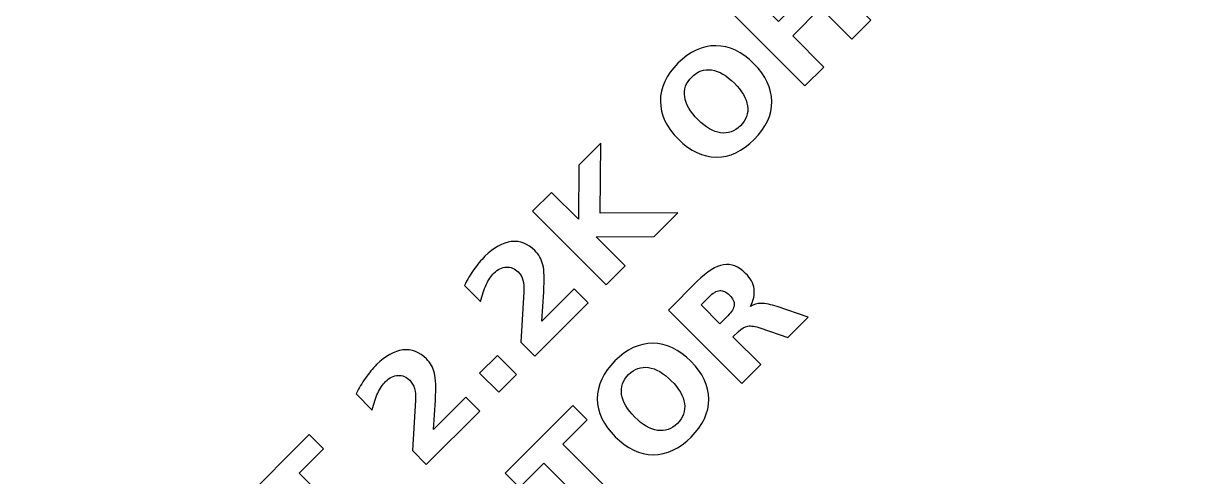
# Model space of a CAD drawing. Header units: centimetres. Extents: x -22.1 to 1.1, y -17.5 to -11.2.
# Drawn here: x -20.82 to -19.648, y -13.894 to -13.446 of the extents above; entities that cross this region are included whole.
import ezdxf

# ---------------------------------------------------------------- set-up
doc = ezdxf.new("R2010")
doc.units = ezdxf.units.CM
doc.header["$MEASUREMENT"] = 0
doc.layers.add('Layer 1', color=7, linetype='Continuous')

msp = doc.modelspace()

# ---------------------------------------------------------------- linework, layer by layer
at = {"layer": 'Layer 1', "color": 253, "lineweight": 53}
msp.add_open_spline([(-22.15, -17), (-22.15, -17), (-22.15, -12.7), (-22.15, -12.7), (-22.15, -12.7), (-22.15, -12.42391), (-21.92609, -12.2), (-21.65, -12.2), (-21.65, -12.2), (-21.65, -12.2), (-17.35, -12.2), (-17.35, -12.2), (-17.35, -12.2), (-17.07391, -12.2), (-16.85, -12.42391), (-16.85, -12.7), (-16.85, -12.7), (-16.85, -12.7), (-16.85, -17), (-16.85, -17), (-16.85, -17), (-16.85, -17.27609), (-17.07391, -17.5), (-17.35, -17.5), (-17.35, -17.5), (-17.35, -17.5), (-21.65, -17.5), (-21.65, -17.5), (-21.65, -17.5), (-21.92609, -17.5), (-22.15, -17.27609), (-22.15, -17)], degree=3, knots=[0, 0, 0, 0, 0.125, 0.125, 0.125, 0.125, 0.25, 0.25, 0.25, 0.25, 0.375, 0.375, 0.375, 0.375, 0.5, 0.5, 0.5, 0.5, 0.625, 0.625, 0.625, 0.625, 0.75, 0.75, 0.75, 0.75, 0.875, 0.875, 0.875, 0.875, 1, 1, 1, 1], dxfattribs=at)
at = {"layer": 'Layer 1', "color": 250}
for points, knots in [([(-20.11868, -13.43496), (-20.11868, -13.43496), (-20.09991, -13.41619), (-20.09991, -13.41619), (-20.09991, -13.41619), (-20.09991, -13.41619), (-20.07219, -13.44392), (-20.07219, -13.44392), (-20.07219, -13.44392), (-20.07219, -13.44392), (-20.04452, -13.41626), (-20.04452, -13.41626), (-20.04452, -13.41626), (-20.04452, -13.41626), (-20.07225, -13.38853), (-20.07225, -13.38853), (-20.07225, -13.38853), (-20.07225, -13.38853), (-20.05348, -13.36976), (-20.05348, -13.36976), (-20.05348, -13.36976), (-20.05348, -13.36976), (-19.98074, -13.4425), (-19.98074, -13.4425), (-19.98074, -13.4425), (-19.98074, -13.4425), (-19.99951, -13.46127), (-19.99951, -13.46127), (-19.99951, -13.46127), (-19.99951, -13.46127), (-20.03034, -13.43044), (-20.03034, -13.43044), (-20.03034, -13.43044), (-20.03034, -13.43044), (-20.058, -13.4581), (-20.058, -13.4581), (-20.058, -13.4581), (-20.058, -13.4581), (-20.02717, -13.48893), (-20.02717, -13.48893), (-20.02717, -13.48893), (-20.02717, -13.48893), (-20.04594, -13.5077), (-20.04594, -13.5077), (-20.04594, -13.5077), (-20.04594, -13.5077), (-20.11868, -13.43496), (-20.11868, -13.43496)], [0, 0, 0, 0, 0.0833333, 0.0833333, 0.0833333, 0.0833333, 0.1666667, 0.1666667, 0.1666667, 0.1666667, 0.25, 0.25, 0.25, 0.25, 0.3333333, 0.3333333, 0.3333333, 0.3333333, 0.4166667, 0.4166667, 0.4166667, 0.4166667, 0.5, 0.5, 0.5, 0.5, 0.5833333, 0.5833333, 0.5833333, 0.5833333, 0.6666667, 0.6666667, 0.6666667, 0.6666667, 0.75, 0.75, 0.75, 0.75, 0.8333333, 0.8333333, 0.8333333, 0.8333333, 0.9166667, 0.9166667, 0.9166667, 0.9166667, 1, 1, 1, 1]), ([(-20.17163, -13.48526), (-20.15994, -13.47357), (-20.14742, -13.46776), (-20.13411, -13.46781), (-20.13411, -13.46781), (-20.1208, -13.46788), (-20.10824, -13.47381), (-20.09643, -13.48561), (-20.09643, -13.48561), (-20.08469, -13.49735), (-20.07877, -13.50991), (-20.0787, -13.52322), (-20.0787, -13.52322), (-20.07865, -13.53653), (-20.08446, -13.54905), (-20.09615, -13.56074), (-20.09615, -13.56074), (-20.10781, -13.5724), (-20.1203, -13.5782), (-20.13364, -13.57816), (-20.13364, -13.57816), (-20.14697, -13.57811), (-20.15953, -13.57219), (-20.17126, -13.56045), (-20.17126, -13.56045), (-20.18307, -13.54864), (-20.189, -13.53608), (-20.18905, -13.52275), (-20.18905, -13.52275), (-20.18909, -13.50942), (-20.18329, -13.49692), (-20.17163, -13.48526)], [0, 0, 0, 0, 0.125, 0.125, 0.125, 0.125, 0.25, 0.25, 0.25, 0.25, 0.375, 0.375, 0.375, 0.375, 0.5, 0.5, 0.5, 0.5, 0.625, 0.625, 0.625, 0.625, 0.75, 0.75, 0.75, 0.75, 0.875, 0.875, 0.875, 0.875, 1, 1, 1, 1]), ([(-20.15803, -13.49886), (-20.16374, -13.50457), (-20.16607, -13.51111), (-20.16499, -13.51849), (-20.16499, -13.51849), (-20.1639, -13.52585), (-20.15953, -13.53338), (-20.15186, -13.54104), (-20.15186, -13.54104), (-20.14424, -13.54867), (-20.13674, -13.55302), (-20.12938, -13.5541), (-20.12938, -13.5541), (-20.122, -13.55518), (-20.11546, -13.55285), (-20.10975, -13.54714), (-20.10975, -13.54714), (-20.104, -13.5414), (-20.10166, -13.53484), (-20.10273, -13.52745), (-20.10273, -13.52745), (-20.10381, -13.52009), (-20.10816, -13.51259), (-20.11579, -13.50497), (-20.11579, -13.50497), (-20.12345, -13.4973), (-20.13098, -13.49293), (-20.13834, -13.49184), (-20.13834, -13.49184), (-20.14572, -13.49077), (-20.15229, -13.49312), (-20.15803, -13.49886)], [0, 0, 0, 0, 0.125, 0.125, 0.125, 0.125, 0.25, 0.25, 0.25, 0.25, 0.375, 0.375, 0.375, 0.375, 0.5, 0.5, 0.5, 0.5, 0.625, 0.625, 0.625, 0.625, 0.75, 0.75, 0.75, 0.75, 0.875, 0.875, 0.875, 0.875, 1, 1, 1, 1]), ([(-20.31557, -13.63184), (-20.31557, -13.63184), (-20.2968, -13.61307), (-20.2968, -13.61307), (-20.2968, -13.61307), (-20.2968, -13.61307), (-20.27025, -13.63962), (-20.27025, -13.63962), (-20.27025, -13.63962), (-20.27025, -13.63962), (-20.26976, -13.58603), (-20.26976, -13.58603), (-20.26976, -13.58603), (-20.26976, -13.58603), (-20.24798, -13.56425), (-20.24798, -13.56425), (-20.24798, -13.56425), (-20.24798, -13.56425), (-20.24856, -13.63372), (-20.24856, -13.63372), (-20.24856, -13.63372), (-20.24856, -13.63372), (-20.17164, -13.63339), (-20.17164, -13.63339), (-20.17164, -13.63339), (-20.17164, -13.63339), (-20.19511, -13.65686), (-20.19511, -13.65686), (-20.19511, -13.65686), (-20.19511, -13.65686), (-20.25271, -13.65717), (-20.25271, -13.65717), (-20.25271, -13.65717), (-20.25271, -13.65717), (-20.22406, -13.68581), (-20.22406, -13.68581), (-20.22406, -13.68581), (-20.22406, -13.68581), (-20.24283, -13.70458), (-20.24283, -13.70458), (-20.24283, -13.70458), (-20.24283, -13.70458), (-20.31557, -13.63184), (-20.31557, -13.63184)], [0, 0, 0, 0, 0.0909091, 0.0909091, 0.0909091, 0.0909091, 0.1818182, 0.1818182, 0.1818182, 0.1818182, 0.2727273, 0.2727273, 0.2727273, 0.2727273, 0.3636364, 0.3636364, 0.3636364, 0.3636364, 0.4545455, 0.4545455, 0.4545455, 0.4545455, 0.5454545, 0.5454545, 0.5454545, 0.5454545, 0.6363636, 0.6363636, 0.6363636, 0.6363636, 0.7272727, 0.7272727, 0.7272727, 0.7272727, 0.8181818, 0.8181818, 0.8181818, 0.8181818, 0.9090909, 0.9090909, 0.9090909, 0.9090909, 1, 1, 1, 1]), ([(-20.30647, -13.74066), (-20.30647, -13.74066), (-20.27444, -13.70863), (-20.27444, -13.70863), (-20.27444, -13.70863), (-20.27444, -13.70863), (-20.26066, -13.72241), (-20.26066, -13.72241), (-20.26066, -13.72241), (-20.26066, -13.72241), (-20.31352, -13.77527), (-20.31352, -13.77527), (-20.31352, -13.77527), (-20.31352, -13.77527), (-20.32731, -13.76149), (-20.32731, -13.76149), (-20.32731, -13.76149), (-20.32731, -13.76149), (-20.3242, -13.71152), (-20.3242, -13.71152), (-20.3242, -13.71152), (-20.32397, -13.707), (-20.32432, -13.70314), (-20.32521, -13.69997), (-20.32521, -13.69997), (-20.32613, -13.69678), (-20.32769, -13.69409), (-20.32989, -13.69189), (-20.32989, -13.69189), (-20.33331, -13.68847), (-20.33721, -13.68687), (-20.34157, -13.68708), (-20.34157, -13.68708), (-20.34594, -13.6873), (-20.35003, -13.6893), (-20.35382, -13.69308), (-20.35382, -13.69308), (-20.35676, -13.69602), (-20.35932, -13.69983), (-20.36155, -13.70456), (-20.36155, -13.70456), (-20.36376, -13.70928), (-20.36562, -13.71488), (-20.36713, -13.7213), (-20.36713, -13.7213), (-20.36713, -13.7213), (-20.38312, -13.70531), (-20.38312, -13.70531), (-20.38312, -13.70531), (-20.3803, -13.69969), (-20.37717, -13.69445), (-20.37378, -13.6896), (-20.37378, -13.6896), (-20.3704, -13.68476), (-20.36671, -13.68033), (-20.36275, -13.67638), (-20.36275, -13.67638), (-20.35403, -13.66765), (-20.34534, -13.66282), (-20.33669, -13.66183), (-20.33669, -13.66183), (-20.32803, -13.66084), (-20.32028, -13.66377), (-20.31343, -13.67062), (-20.31343, -13.67062), (-20.30946, -13.67459), (-20.3068, -13.6793), (-20.30541, -13.68479), (-20.30541, -13.68479), (-20.30403, -13.69026), (-20.30375, -13.69915), (-20.30457, -13.71147), (-20.30457, -13.71147), (-20.30457, -13.71147), (-20.30647, -13.74066), (-20.30647, -13.74066)], [0, 0, 0, 0, 0.0526316, 0.0526316, 0.0526316, 0.0526316, 0.1052632, 0.1052632, 0.1052632, 0.1052632, 0.1578947, 0.1578947, 0.1578947, 0.1578947, 0.2105263, 0.2105263, 0.2105263, 0.2105263, 0.2631579, 0.2631579, 0.2631579, 0.2631579, 0.3157895, 0.3157895, 0.3157895, 0.3157895, 0.3684211, 0.3684211, 0.3684211, 0.3684211, 0.4210526, 0.4210526, 0.4210526, 0.4210526, 0.4736842, 0.4736842, 0.4736842, 0.4736842, 0.5263158, 0.5263158, 0.5263158, 0.5263158, 0.5789474, 0.5789474, 0.5789474, 0.5789474, 0.6315789, 0.6315789, 0.6315789, 0.6315789, 0.6842105, 0.6842105, 0.6842105, 0.6842105, 0.7368421, 0.7368421, 0.7368421, 0.7368421, 0.7894737, 0.7894737, 0.7894737, 0.7894737, 0.8421053, 0.8421053, 0.8421053, 0.8421053, 0.8947368, 0.8947368, 0.8947368, 0.8947368, 0.9473684, 0.9473684, 0.9473684, 0.9473684, 1, 1, 1, 1]), ([(-20.11713, -13.75614), (-20.11713, -13.75614), (-20.08961, -13.78365), (-20.08961, -13.78365), (-20.08961, -13.78365), (-20.08961, -13.78365), (-20.10838, -13.80242), (-20.10838, -13.80242), (-20.10838, -13.80242), (-20.10838, -13.80242), (-20.18112, -13.72968), (-20.18112, -13.72968), (-20.18112, -13.72968), (-20.18112, -13.72968), (-20.15247, -13.70103), (-20.15247, -13.70103), (-20.15247, -13.70103), (-20.14288, -13.69144), (-20.13424, -13.68603), (-20.12658, -13.68478), (-20.12658, -13.68478), (-20.11889, -13.68353), (-20.11157, -13.68638), (-20.10462, -13.69334), (-20.10462, -13.69334), (-20.09982, -13.69814), (-20.09702, -13.70326), (-20.09627, -13.70868), (-20.09627, -13.70868), (-20.09549, -13.71408), (-20.09674, -13.71984), (-20.09994, -13.72598), (-20.09994, -13.72598), (-20.09679, -13.72401), (-20.09316, -13.72304), (-20.08907, -13.72307), (-20.08907, -13.72307), (-20.08498, -13.72309), (-20.0798, -13.72418), (-20.07353, -13.72627), (-20.07353, -13.72627), (-20.07353, -13.72627), (-20.04269, -13.73673), (-20.04269, -13.73673), (-20.04269, -13.73673), (-20.04269, -13.73673), (-20.06268, -13.75672), (-20.06268, -13.75672), (-20.06268, -13.75672), (-20.06268, -13.75672), (-20.08961, -13.74753), (-20.08961, -13.74753), (-20.08961, -13.74753), (-20.09504, -13.74567), (-20.09932, -13.74501), (-20.1025, -13.7455), (-20.1025, -13.7455), (-20.10567, -13.746), (-20.10877, -13.74779), (-20.11181, -13.75082), (-20.11181, -13.75082), (-20.11181, -13.75082), (-20.11713, -13.75614), (-20.11713, -13.75614)], [0, 0, 0, 0, 0.0625, 0.0625, 0.0625, 0.0625, 0.125, 0.125, 0.125, 0.125, 0.1875, 0.1875, 0.1875, 0.1875, 0.25, 0.25, 0.25, 0.25, 0.3125, 0.3125, 0.3125, 0.3125, 0.375, 0.375, 0.375, 0.375, 0.4375, 0.4375, 0.4375, 0.4375, 0.5, 0.5, 0.5, 0.5, 0.5625, 0.5625, 0.5625, 0.5625, 0.625, 0.625, 0.625, 0.625, 0.6875, 0.6875, 0.6875, 0.6875, 0.75, 0.75, 0.75, 0.75, 0.8125, 0.8125, 0.8125, 0.8125, 0.875, 0.875, 0.875, 0.875, 0.9375, 0.9375, 0.9375, 0.9375, 1, 1, 1, 1]), ([(-20.12221, -13.7353), (-20.11828, -13.73137), (-20.11619, -13.72782), (-20.11595, -13.72464), (-20.11595, -13.72464), (-20.11571, -13.72149), (-20.11727, -13.71822), (-20.1206, -13.71489), (-20.1206, -13.71489), (-20.12392, -13.71157), (-20.12715, -13.71004), (-20.13028, -13.71032), (-20.13028, -13.71032), (-20.13342, -13.71058), (-20.13695, -13.71269), (-20.14088, -13.71663), (-20.14088, -13.71663), (-20.14088, -13.71663), (-20.14876, -13.7245), (-20.14876, -13.7245), (-20.14876, -13.7245), (-20.14876, -13.7245), (-20.13009, -13.74318), (-20.13009, -13.74318), (-20.13009, -13.74318), (-20.13009, -13.74318), (-20.12221, -13.7353), (-20.12221, -13.7353)], [0, 0, 0, 0, 0.1428571, 0.1428571, 0.1428571, 0.1428571, 0.2857143, 0.2857143, 0.2857143, 0.2857143, 0.4285714, 0.4285714, 0.4285714, 0.4285714, 0.5714286, 0.5714286, 0.5714286, 0.5714286, 0.7142857, 0.7142857, 0.7142857, 0.7142857, 0.8571429, 0.8571429, 0.8571429, 0.8571429, 1, 1, 1, 1]), ([(-20.4138, -13.848), (-20.4138, -13.848), (-20.38177, -13.81597), (-20.38177, -13.81597), (-20.38177, -13.81597), (-20.38177, -13.81597), (-20.36799, -13.82975), (-20.36799, -13.82975), (-20.36799, -13.82975), (-20.36799, -13.82975), (-20.42085, -13.88261), (-20.42085, -13.88261), (-20.42085, -13.88261), (-20.42085, -13.88261), (-20.43464, -13.86883), (-20.43464, -13.86883), (-20.43464, -13.86883), (-20.43464, -13.86883), (-20.43153, -13.81886), (-20.43153, -13.81886), (-20.43153, -13.81886), (-20.4313, -13.81434), (-20.43165, -13.81048), (-20.43254, -13.80731), (-20.43254, -13.80731), (-20.43346, -13.80412), (-20.43502, -13.80143), (-20.43722, -13.79923), (-20.43722, -13.79923), (-20.44064, -13.79581), (-20.44454, -13.79421), (-20.4489, -13.79442), (-20.4489, -13.79442), (-20.45327, -13.79464), (-20.45736, -13.79664), (-20.46115, -13.80042), (-20.46115, -13.80042), (-20.46409, -13.80336), (-20.46665, -13.80717), (-20.46888, -13.8119), (-20.46888, -13.8119), (-20.47109, -13.81662), (-20.47295, -13.82222), (-20.47446, -13.82864), (-20.47446, -13.82864), (-20.47446, -13.82864), (-20.49045, -13.81265), (-20.49045, -13.81265), (-20.49045, -13.81265), (-20.48763, -13.80703), (-20.4845, -13.80179), (-20.48111, -13.79694), (-20.48111, -13.79694), (-20.47773, -13.7921), (-20.47404, -13.78767), (-20.47008, -13.78372), (-20.47008, -13.78372), (-20.46136, -13.77499), (-20.45267, -13.77016), (-20.44402, -13.76917), (-20.44402, -13.76917), (-20.43536, -13.76818), (-20.42761, -13.77111), (-20.42076, -13.77796), (-20.42076, -13.77796), (-20.41679, -13.78193), (-20.41413, -13.78664), (-20.41274, -13.79213), (-20.41274, -13.79213), (-20.41136, -13.7976), (-20.41108, -13.80649), (-20.4119, -13.81881), (-20.4119, -13.81881), (-20.4119, -13.81881), (-20.4138, -13.848), (-20.4138, -13.848)], [0, 0, 0, 0, 0.0526316, 0.0526316, 0.0526316, 0.0526316, 0.1052632, 0.1052632, 0.1052632, 0.1052632, 0.1578947, 0.1578947, 0.1578947, 0.1578947, 0.2105263, 0.2105263, 0.2105263, 0.2105263, 0.2631579, 0.2631579, 0.2631579, 0.2631579, 0.3157895, 0.3157895, 0.3157895, 0.3157895, 0.3684211, 0.3684211, 0.3684211, 0.3684211, 0.4210526, 0.4210526, 0.4210526, 0.4210526, 0.4736842, 0.4736842, 0.4736842, 0.4736842, 0.5263158, 0.5263158, 0.5263158, 0.5263158, 0.5789474, 0.5789474, 0.5789474, 0.5789474, 0.6315789, 0.6315789, 0.6315789, 0.6315789, 0.6842105, 0.6842105, 0.6842105, 0.6842105, 0.7368421, 0.7368421, 0.7368421, 0.7368421, 0.7894737, 0.7894737, 0.7894737, 0.7894737, 0.8421053, 0.8421053, 0.8421053, 0.8421053, 0.8947368, 0.8947368, 0.8947368, 0.8947368, 0.9473684, 0.9473684, 0.9473684, 0.9473684, 1, 1, 1, 1]), ([(-20.23407, -13.77998), (-20.22238, -13.76829), (-20.20986, -13.76248), (-20.19655, -13.76253), (-20.19655, -13.76253), (-20.18324, -13.7626), (-20.17068, -13.76853), (-20.15887, -13.78033), (-20.15887, -13.78033), (-20.14713, -13.79207), (-20.14121, -13.80463), (-20.14114, -13.81794), (-20.14114, -13.81794), (-20.14109, -13.83125), (-20.1469, -13.84377), (-20.15859, -13.85546), (-20.15859, -13.85546), (-20.17025, -13.86712), (-20.18274, -13.87292), (-20.19608, -13.87288), (-20.19608, -13.87288), (-20.20941, -13.87283), (-20.22197, -13.86691), (-20.2337, -13.85517), (-20.2337, -13.85517), (-20.24551, -13.84336), (-20.25144, -13.8308), (-20.25149, -13.81747), (-20.25149, -13.81747), (-20.25153, -13.80414), (-20.24573, -13.79164), (-20.23407, -13.77998)], [0, 0, 0, 0, 0.125, 0.125, 0.125, 0.125, 0.25, 0.25, 0.25, 0.25, 0.375, 0.375, 0.375, 0.375, 0.5, 0.5, 0.5, 0.5, 0.625, 0.625, 0.625, 0.625, 0.75, 0.75, 0.75, 0.75, 0.875, 0.875, 0.875, 0.875, 1, 1, 1, 1]), ([(-20.36801, -13.79205), (-20.36801, -13.79205), (-20.35046, -13.77451), (-20.35046, -13.77451), (-20.35046, -13.77451), (-20.35046, -13.77451), (-20.3316, -13.79336), (-20.3316, -13.79336), (-20.3316, -13.79336), (-20.3316, -13.79336), (-20.34915, -13.81091), (-20.34915, -13.81091), (-20.34915, -13.81091), (-20.34915, -13.81091), (-20.36801, -13.79205), (-20.36801, -13.79205)], [0, 0, 0, 0, 0.25, 0.25, 0.25, 0.25, 0.5, 0.5, 0.5, 0.5, 0.75, 0.75, 0.75, 0.75, 1, 1, 1, 1]), ([(-20.22047, -13.79358), (-20.22618, -13.79929), (-20.22851, -13.80583), (-20.22743, -13.81321), (-20.22743, -13.81321), (-20.22634, -13.82057), (-20.22197, -13.8281), (-20.2143, -13.83576), (-20.2143, -13.83576), (-20.20668, -13.84339), (-20.19918, -13.84774), (-20.19182, -13.84882), (-20.19182, -13.84882), (-20.18444, -13.8499), (-20.1779, -13.84757), (-20.17219, -13.84186), (-20.17219, -13.84186), (-20.16644, -13.83612), (-20.1641, -13.82956), (-20.16517, -13.82217), (-20.16517, -13.82217), (-20.16625, -13.81481), (-20.1706, -13.80731), (-20.17823, -13.79969), (-20.17823, -13.79969), (-20.18589, -13.79202), (-20.19342, -13.78765), (-20.20078, -13.78656), (-20.20078, -13.78656), (-20.20816, -13.78549), (-20.21473, -13.78784), (-20.22047, -13.79358)], [0, 0, 0, 0, 0.125, 0.125, 0.125, 0.125, 0.25, 0.25, 0.25, 0.25, 0.375, 0.375, 0.375, 0.375, 0.5, 0.5, 0.5, 0.5, 0.625, 0.625, 0.625, 0.625, 0.75, 0.75, 0.75, 0.75, 0.875, 0.875, 0.875, 0.875, 1, 1, 1, 1]), ([(-20.34272, -13.89128), (-20.34272, -13.89128), (-20.27565, -13.82421), (-20.27565, -13.82421), (-20.27565, -13.82421), (-20.27565, -13.82421), (-20.26147, -13.83838), (-20.26147, -13.83838), (-20.26147, -13.83838), (-20.26147, -13.83838), (-20.2856, -13.86251), (-20.2856, -13.86251), (-20.2856, -13.86251), (-20.2856, -13.86251), (-20.22703, -13.92107), (-20.22703, -13.92107), (-20.22703, -13.92107), (-20.22703, -13.92107), (-20.2458, -13.93984), (-20.2458, -13.93984), (-20.2458, -13.93984), (-20.2458, -13.93984), (-20.30436, -13.88128), (-20.30436, -13.88128), (-20.30436, -13.88128), (-20.30436, -13.88128), (-20.32854, -13.90545), (-20.32854, -13.90545), (-20.32854, -13.90545), (-20.32854, -13.90545), (-20.34272, -13.89128), (-20.34272, -13.89128)], [0, 0, 0, 0, 0.125, 0.125, 0.125, 0.125, 0.25, 0.25, 0.25, 0.25, 0.375, 0.375, 0.375, 0.375, 0.5, 0.5, 0.5, 0.5, 0.625, 0.625, 0.625, 0.625, 0.75, 0.75, 0.75, 0.75, 0.875, 0.875, 0.875, 0.875, 1, 1, 1, 1]), ([(-20.60384, -13.92011), (-20.60384, -13.92011), (-20.53677, -13.85304), (-20.53677, -13.85304), (-20.53677, -13.85304), (-20.53677, -13.85304), (-20.52259, -13.86721), (-20.52259, -13.86721), (-20.52259, -13.86721), (-20.52259, -13.86721), (-20.54672, -13.89134), (-20.54672, -13.89134), (-20.54672, -13.89134), (-20.54672, -13.89134), (-20.48815, -13.9499), (-20.48815, -13.9499), (-20.48815, -13.9499), (-20.48815, -13.9499), (-20.50692, -13.96867), (-20.50692, -13.96867), (-20.50692, -13.96867), (-20.50692, -13.96867), (-20.56548, -13.91011), (-20.56548, -13.91011), (-20.56548, -13.91011), (-20.56548, -13.91011), (-20.58966, -13.93428), (-20.58966, -13.93428), (-20.58966, -13.93428), (-20.58966, -13.93428), (-20.60384, -13.92011), (-20.60384, -13.92011)], [0, 0, 0, 0, 0.125, 0.125, 0.125, 0.125, 0.25, 0.25, 0.25, 0.25, 0.375, 0.375, 0.375, 0.375, 0.5, 0.5, 0.5, 0.5, 0.625, 0.625, 0.625, 0.625, 0.75, 0.75, 0.75, 0.75, 0.875, 0.875, 0.875, 0.875, 1, 1, 1, 1])]:
    msp.add_open_spline(points, degree=3, knots=knots, dxfattribs=at)

doc.saveas('drawing.dxf')
